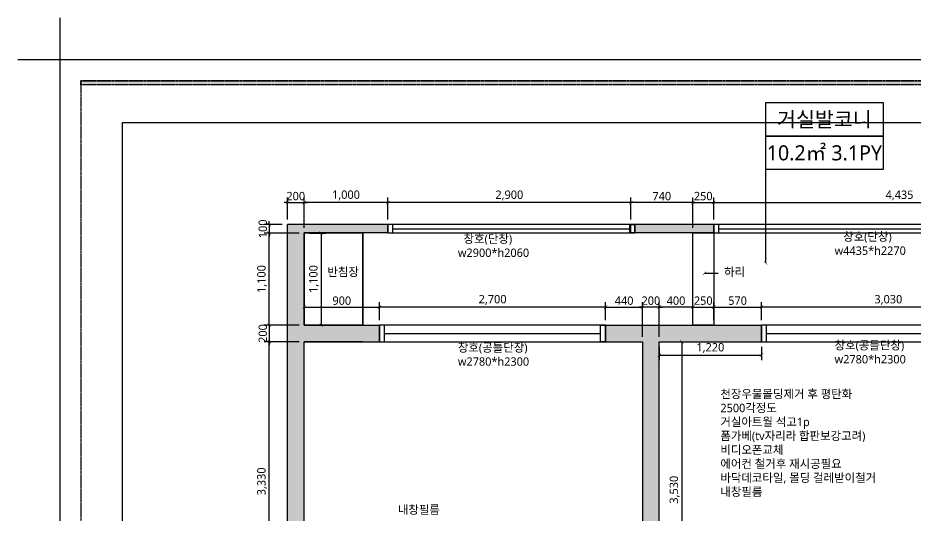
# Model space of a CAD drawing. Header units: millimetres. Extents: x 0 to 460473, y -68369 to 85219.
# Drawn here: x 283049 to 293759, y 35436 to 41370 of the extents above; entities that cross this region are included whole.
import ezdxf
from ezdxf.enums import TextEntityAlignment as Align

# ---------------------------------------------------------------- set-up
doc = ezdxf.new("R2010")
doc.units = ezdxf.units.MM
doc.header["$LTSCALE"] = 50
doc.linetypes.add('HIDDEN2', pattern=[0.1875, 0.125, -0.0625])
doc.layers.add('00', color=7, linetype='Continuous', lineweight=0)
for name, color, linetype in [('DIM', 7, 'Continuous'), ('FORM(YOURNAME)-11', 1, 'Continuous'), ('fur', 6, 'Continuous'), ('ha', 8, 'Continuous'), ('hid', 8, 'HIDDEN2'), ('text', 7, 'Continuous'), ('wall', 2, 'Continuous'), ('win', 4, 'Continuous')]:
    doc.layers.add(name, color=color, linetype=linetype)
doc.styles.add('N 맑은고딕', font='malgun.ttf')
doc.styles.add('NEW 맑은고딕', font='malgun.ttf')
doc.styles.add('맑은 고딕', font='malgun.ttf')
doc.dimstyles.new('DH IN40', dxfattribs={"dimscale": 40, "dimtxt": 2.5, "dimasz": 1, "dimexe": 1.5, "dimexo": 1.5, "dimtad": 1, "dimdec": 7, "dimlunit": 6, "dimtxsty": '맑은 고딕', "dimblk": 'ARCHTICK', "dimcen": 2.5, "dimclrd": 256, "dimclre": 256, "dimclrt": 256, "dimadec": 0, "dimazin": 0, "dimtfac": 1, "dimtdec": 7, "dimtix": 1, "dimtmove": 0, "dimatfit": 3, "dimldrblk": 'ARCHTICK', "dimfxl": 1, "dimtfillclr": 1, "dimlwd": -1, "dimlwe": -1, "dimarcsym": 0})

# ---------------------------------------------------------------- blocks, each defined once
blk = doc.blocks.new('FORM-PLAN')
at = {"layer": 'hid'}
h = blk.add_hatch(color=256, dxfattribs=at)
h.dxf.hatch_style = 1
h.paths.add_polyline_path([(-71444, 55115), (10556, 55115), (10556, 54915), (-71444, 54915)])
h.paths.add_polyline_path([(-71444, -2085), (10556, -2085), (10556, -2285), (-71444, -2285)])
at = {"layer": 'Defpoints', "color": 1}
blk.add_lwpolyline([(-72444, 58115), (-72444, 56115), (-74444, 56115)], dxfattribs=at)
at = {"layer": 'Defpoints', "color": 158}
blk.add_lwpolyline([(-69444, 53115), (-64, 53115), (-64, 1215), (-69444, 1215)], close=True, dxfattribs=at)
at = {"layer": 'FORM(YOURNAME)-11', "color": 250}
blk.add_lwpolyline([(-72444, -3285), (11556, -3285), (11556, 56115), (-72444, 56115)], close=True, dxfattribs=at)
at = {"layer": 'hid'}
blk.add_lwpolyline([(-71444, 55115), (10556, 55115), (10556, 54915), (-71444, 54915)], close=True, dxfattribs=at)
at = {"layer": 'hid', "color": 158}
blk.add_lwpolyline([(-71444, -2285), (10556, -2285), (10556, 55115), (-71444, 55115)], close=True, dxfattribs=at)
at = {"layer": '00', "style": 'NEW 맑은고딕'}
for tag, p in [('1', (9905, 18188)), ('2', (9905, 17544)), ('3', (9905, 16257)), ('4', (9905, 14326)), ('5', (9905, 12009)), ('6', (9905, 9757)), ('7', (9905, 7504)), ('8', (9905, 5252)), ('9', (9905, 2999)), ('10', (5655, 811)), ('11', (9905, 747)), ('12', (5655, -1441)), ('13', (9905, -1441))]:
    blk.add_attdef(tag, text='', height=520, dxfattribs=at).set_placement(p, align=Align.MIDDLE_RIGHT)
blk = doc.blocks.new('_ArchTick')
at = {"color": 0, "linetype": 'ByBlock', "const_width": 0.15}
blk.add_lwpolyline([(-0.5, -0.5), (0.5, 0.5)], dxfattribs=at)
blk = doc.blocks.new('A$C12b52551')
at = {"layer": 'text'}
for points in [[(0, 800), (1400, 800), (1400, 400), (0, 400)], [(0, 400), (1400, 400), (1400, 0), (0, 0)]]:
    blk.add_lwpolyline(points, close=True, dxfattribs=at)
at = {"layer": 'text', "style": 'NEW 맑은고딕'}
for tag, p in [('공간', (700, 600)), ('현재', (700, 200))]:
    blk.add_attdef(tag, text='', height=180, dxfattribs=at).set_placement(p, align=Align.MIDDLE_CENTER)
blk = doc.blocks.new('*D72')
at = {"layer": 'Defpoints', "color": 0, "transparency": 16777216}
for p in [(290705, 37503), (291925, 37503), (291925, 37345)]:
    blk.add_point(p, dxfattribs=at)
at = {"layer": 'text', "transparency": 16777216}
for p, q in [((290705, 37443), (290705, 37285)), ((291925, 37443), (291925, 37285)), ((290705, 37345), (291925, 37345))]:
    blk.add_line(p, q, dxfattribs=at)
at = {"layer": 'text', "transparency": 16777216, "xscale": 40, "yscale": 40, "zscale": 40, "rotation": 180}
blk.add_blockref('_ArchTick', (290705, 37345), dxfattribs=at)
at = {"layer": 'text', "transparency": 16777216, "xscale": 40, "yscale": 40, "zscale": 40}
blk.add_blockref('_ArchTick', (291925, 37345), dxfattribs=at)
at = {"layer": 'text', "transparency": 16777216, "insert": (291315, 37430), "char_height": 100, "attachment_point": 5, "style": '맑은 고딕'}
blk.add_mtext('1,220', dxfattribs=at)
blk = doc.blocks.new('*U5')
at = {"layer": 'win', "linetype": 'Continuous'}
blk.add_line((60, 150), (2890, 150), dxfattribs=at)
for points in [[(0, 100), (2950, 100), (2950, 200), (0, 200)], [(0, 100), (60, 100), (60, 200), (0, 200)], [(2950, 100), (2890, 100), (2890, 200), (2950, 200)]]:
    blk.add_lwpolyline(points, close=True, dxfattribs=at)
blk = doc.blocks.new('*U7')
at = {"layer": 'win', "linetype": 'Continuous'}
blk.add_line((60, 150), (4375, 150), dxfattribs=at)
for points in [[(0, 100), (4435, 100), (4435, 200), (0, 200)], [(0, 100), (60, 100), (60, 200), (0, 200)], [(4435, 100), (4375, 100), (4375, 200), (4435, 200)]]:
    blk.add_lwpolyline(points, close=True, dxfattribs=at)
blk = doc.blocks.new('*U60')
at = {"layer": 'win', "linetype": 'Continuous'}
blk.add_line((60, 100), (2970, 100), dxfattribs=at)
for points in [[(0, 0), (3030, 0), (3030, 200), (0, 200)], [(0, 0), (60, 0), (60, 200), (0, 200)], [(3030, 0), (2970, 0), (2970, 200), (3030, 200)]]:
    blk.add_lwpolyline(points, close=True, dxfattribs=at)
blk = doc.blocks.new('*U61')
at = {"layer": 'win', "linetype": 'Continuous'}
blk.add_line((60, 100), (2640, 100), dxfattribs=at)
for points in [[(0, 0), (2700, 0), (2700, 200), (0, 200)], [(0, 0), (60, 0), (60, 200), (0, 200)], [(2700, 0), (2640, 0), (2640, 200), (2700, 200)]]:
    blk.add_lwpolyline(points, close=True, dxfattribs=at)
blk = doc.blocks.new('*D206')
at = {"layer": 'Defpoints', "color": 0, "transparency": 16777216}
for p in [(286465, 39166), (286265, 38903), (286465, 38803)]:
    blk.add_point(p, dxfattribs=at)
at = {"layer": 'text', "transparency": 16777216}
for p, q in [((286265, 38963), (286265, 39226)), ((286465, 38863), (286465, 39226)), ((286265, 39166), (286225, 39166)), ((286265, 39166), (286465, 39166)), ((286465, 39166), (286505, 39166))]:
    blk.add_line(p, q, dxfattribs=at)
at = {"layer": 'text', "transparency": 16777216, "xscale": 40, "yscale": 40, "zscale": 40}
blk.add_blockref('_ArchTick', (286265, 39166), dxfattribs=at)
at = {"layer": 'text', "transparency": 16777216, "xscale": 40, "yscale": 40, "zscale": 40, "rotation": 180}
blk.add_blockref('_ArchTick', (286465, 39166), dxfattribs=at)
at = {"layer": 'text', "transparency": 16777216, "insert": (286365, 39243), "char_height": 100, "attachment_point": 5, "style": '맑은 고딕'}
blk.add_mtext('200', dxfattribs=at)
blk = doc.blocks.new('*D207')
at = {"layer": 'Defpoints', "color": 0, "transparency": 16777216}
for p in [(286465, 39166), (287465, 38903), (286465, 38803)]:
    blk.add_point(p, dxfattribs=at)
at = {"layer": 'text', "transparency": 16777216}
for p, q in [((286465, 38863), (286465, 39226)), ((287465, 38963), (287465, 39226)), ((287465, 39166), (286465, 39166))]:
    blk.add_line(p, q, dxfattribs=at)
at = {"layer": 'text', "transparency": 16777216, "xscale": 40, "yscale": 40, "zscale": 40, "rotation": 180}
blk.add_blockref('_ArchTick', (286465, 39166), dxfattribs=at)
at = {"layer": 'text', "transparency": 16777216, "xscale": 40, "yscale": 40, "zscale": 40}
blk.add_blockref('_ArchTick', (287465, 39166), dxfattribs=at)
at = {"layer": 'text', "transparency": 16777216, "insert": (286965, 39252), "char_height": 100, "attachment_point": 5, "style": '맑은 고딕'}
blk.add_mtext('1,000', dxfattribs=at)
blk = doc.blocks.new('*D208')
at = {"layer": 'Defpoints', "color": 0, "transparency": 16777216}
for p in [(287465, 39166), (287465, 38903), (290365, 38903)]:
    blk.add_point(p, dxfattribs=at)
at = {"layer": 'text', "transparency": 16777216}
for p, q in [((287465, 38963), (287465, 39226)), ((290365, 38963), (290365, 39226)), ((290365, 39166), (287465, 39166))]:
    blk.add_line(p, q, dxfattribs=at)
at = {"layer": 'text', "transparency": 16777216, "xscale": 40, "yscale": 40, "zscale": 40, "rotation": 180}
blk.add_blockref('_ArchTick', (287465, 39166), dxfattribs=at)
at = {"layer": 'text', "transparency": 16777216, "xscale": 40, "yscale": 40, "zscale": 40}
blk.add_blockref('_ArchTick', (290365, 39166), dxfattribs=at)
at = {"layer": 'text', "transparency": 16777216, "insert": (288915, 39251), "char_height": 100, "attachment_point": 5, "style": '맑은 고딕'}
blk.add_mtext('2,900', dxfattribs=at)
blk = doc.blocks.new('*D209')
at = {"layer": 'Defpoints', "color": 0, "transparency": 16777216}
for p in [(290365, 39166), (290365, 38903), (291105, 38803)]:
    blk.add_point(p, dxfattribs=at)
at = {"layer": 'text', "transparency": 16777216}
for p, q in [((290365, 38963), (290365, 39226)), ((291105, 38863), (291105, 39226)), ((291105, 39166), (290365, 39166))]:
    blk.add_line(p, q, dxfattribs=at)
at = {"layer": 'text', "transparency": 16777216, "xscale": 40, "yscale": 40, "zscale": 40, "rotation": 180}
blk.add_blockref('_ArchTick', (290365, 39166), dxfattribs=at)
at = {"layer": 'text', "transparency": 16777216, "xscale": 40, "yscale": 40, "zscale": 40}
blk.add_blockref('_ArchTick', (291105, 39166), dxfattribs=at)
at = {"layer": 'text', "transparency": 16777216, "insert": (290735, 39243), "char_height": 100, "attachment_point": 5, "style": '맑은 고딕'}
blk.add_mtext('740', dxfattribs=at)
blk = doc.blocks.new('*D210')
at = {"layer": 'Defpoints', "color": 0, "transparency": 16777216}
for p in [(291355, 39166), (291355, 38903), (291105, 38803)]:
    blk.add_point(p, dxfattribs=at)
at = {"layer": 'text', "transparency": 16777216}
for p, q in [((291105, 38863), (291105, 39226)), ((291355, 38963), (291355, 39226)), ((291105, 39166), (291065, 39166)), ((291105, 39166), (291355, 39166)), ((291355, 39166), (291395, 39166))]:
    blk.add_line(p, q, dxfattribs=at)
at = {"layer": 'text', "transparency": 16777216, "xscale": 40, "yscale": 40, "zscale": 40}
blk.add_blockref('_ArchTick', (291105, 39166), dxfattribs=at)
at = {"layer": 'text', "transparency": 16777216, "xscale": 40, "yscale": 40, "zscale": 40, "rotation": 180}
blk.add_blockref('_ArchTick', (291355, 39166), dxfattribs=at)
at = {"layer": 'text', "transparency": 16777216, "insert": (291230, 39243), "char_height": 100, "attachment_point": 5, "style": '맑은 고딕'}
blk.add_mtext('250', dxfattribs=at)
blk = doc.blocks.new('*D201')
at = {"layer": 'Defpoints', "color": 0, "transparency": 16777216}
for p in [(295790, 39166), (291355, 38903), (295790, 38903)]:
    blk.add_point(p, dxfattribs=at)
at = {"layer": 'text', "transparency": 16777216}
for p, q in [((291355, 38963), (291355, 39226)), ((295790, 38963), (295790, 39226)), ((291355, 39166), (295790, 39166))]:
    blk.add_line(p, q, dxfattribs=at)
at = {"layer": 'text', "transparency": 16777216, "xscale": 40, "yscale": 40, "zscale": 40, "rotation": 180}
blk.add_blockref('_ArchTick', (291355, 39166), dxfattribs=at)
at = {"layer": 'text', "transparency": 16777216, "xscale": 40, "yscale": 40, "zscale": 40}
blk.add_blockref('_ArchTick', (295790, 39166), dxfattribs=at)
at = {"layer": 'text', "transparency": 16777216, "insert": (293573, 39251), "char_height": 100, "attachment_point": 5, "style": '맑은 고딕'}
blk.add_mtext('4,435', dxfattribs=at)
blk = doc.blocks.new('*D186')
at = {"layer": 'Defpoints', "color": 0, "transparency": 16777216}
for p in [(287365, 37919), (287365, 37703), (290065, 37703)]:
    blk.add_point(p, dxfattribs=at)
at = {"layer": 'text', "transparency": 16777216}
for p, q in [((287365, 37763), (287365, 37979)), ((290065, 37919), (287365, 37919)), ((290065, 37763), (290065, 37979))]:
    blk.add_line(p, q, dxfattribs=at)
at = {"layer": 'text', "transparency": 16777216, "xscale": 40, "yscale": 40, "zscale": 40, "rotation": 180}
blk.add_blockref('_ArchTick', (287365, 37919), dxfattribs=at)
at = {"layer": 'text', "transparency": 16777216, "xscale": 40, "yscale": 40, "zscale": 40}
blk.add_blockref('_ArchTick', (290065, 37919), dxfattribs=at)
at = {"layer": 'text', "transparency": 16777216, "insert": (288715, 38004), "char_height": 100, "attachment_point": 5, "style": '맑은 고딕'}
blk.add_mtext('2,700', dxfattribs=at)
blk = doc.blocks.new('*D187')
at = {"layer": 'Defpoints', "color": 0, "transparency": 16777216}
for p in [(290505, 37919), (290065, 37703), (290505, 37503)]:
    blk.add_point(p, dxfattribs=at)
at = {"layer": 'text', "transparency": 16777216}
for p, q in [((290065, 37763), (290065, 37979)), ((290065, 37919), (290505, 37919)), ((290505, 37563), (290505, 37979))]:
    blk.add_line(p, q, dxfattribs=at)
at = {"layer": 'text', "transparency": 16777216, "xscale": 40, "yscale": 40, "zscale": 40, "rotation": 180}
blk.add_blockref('_ArchTick', (290065, 37919), dxfattribs=at)
at = {"layer": 'text', "transparency": 16777216, "xscale": 40, "yscale": 40, "zscale": 40}
blk.add_blockref('_ArchTick', (290505, 37919), dxfattribs=at)
at = {"layer": 'text', "transparency": 16777216, "insert": (290285, 37995), "char_height": 100, "attachment_point": 5, "style": '맑은 고딕'}
blk.add_mtext('440', dxfattribs=at)
blk = doc.blocks.new('*D175')
at = {"layer": 'Defpoints', "color": 0, "transparency": 16777216}
for p in [(290505, 37919), (290505, 37503), (290705, 37503)]:
    blk.add_point(p, dxfattribs=at)
at = {"layer": 'text', "transparency": 16777216}
for p, q in [((290505, 37919), (290465, 37919)), ((290505, 37563), (290505, 37979)), ((290705, 37919), (290505, 37919)), ((290705, 37563), (290705, 37979)), ((290705, 37919), (290745, 37919))]:
    blk.add_line(p, q, dxfattribs=at)
at = {"layer": 'text', "transparency": 16777216, "xscale": 40, "yscale": 40, "zscale": 40}
blk.add_blockref('_ArchTick', (290505, 37919), dxfattribs=at)
at = {"layer": 'text', "transparency": 16777216, "xscale": 40, "yscale": 40, "zscale": 40, "rotation": 180}
blk.add_blockref('_ArchTick', (290705, 37919), dxfattribs=at)
at = {"layer": 'text', "transparency": 16777216, "insert": (290605, 37995), "char_height": 100, "attachment_point": 5, "style": '맑은 고딕'}
blk.add_mtext('200', dxfattribs=at)
blk = doc.blocks.new('*D176')
at = {"layer": 'Defpoints', "color": 0, "transparency": 16777216}
for p in [(290705, 37919), (291105, 37703), (290705, 37503)]:
    blk.add_point(p, dxfattribs=at)
at = {"layer": 'text', "transparency": 16777216}
for p, q in [((290705, 37563), (290705, 37979)), ((291105, 37919), (290705, 37919)), ((291105, 37763), (291105, 37979))]:
    blk.add_line(p, q, dxfattribs=at)
at = {"layer": 'text', "transparency": 16777216, "xscale": 40, "yscale": 40, "zscale": 40, "rotation": 180}
blk.add_blockref('_ArchTick', (290705, 37919), dxfattribs=at)
at = {"layer": 'text', "transparency": 16777216, "xscale": 40, "yscale": 40, "zscale": 40}
blk.add_blockref('_ArchTick', (291105, 37919), dxfattribs=at)
at = {"layer": 'text', "transparency": 16777216, "insert": (290905, 37995), "char_height": 100, "attachment_point": 5, "style": '맑은 고딕'}
blk.add_mtext('400', dxfattribs=at)
blk = doc.blocks.new('*D177')
at = {"layer": 'Defpoints', "color": 0, "transparency": 16777216}
for p in [(291355, 37919), (291105, 37703), (291355, 37703)]:
    blk.add_point(p, dxfattribs=at)
at = {"layer": 'text', "transparency": 16777216}
for p, q in [((291105, 37919), (291065, 37919)), ((291105, 37763), (291105, 37979)), ((291105, 37919), (291355, 37919)), ((291355, 37763), (291355, 37979)), ((291355, 37919), (291395, 37919))]:
    blk.add_line(p, q, dxfattribs=at)
at = {"layer": 'text', "transparency": 16777216, "xscale": 40, "yscale": 40, "zscale": 40}
blk.add_blockref('_ArchTick', (291105, 37919), dxfattribs=at)
at = {"layer": 'text', "transparency": 16777216, "xscale": 40, "yscale": 40, "zscale": 40, "rotation": 180}
blk.add_blockref('_ArchTick', (291355, 37919), dxfattribs=at)
at = {"layer": 'text', "transparency": 16777216, "insert": (291230, 37995), "char_height": 100, "attachment_point": 5, "style": '맑은 고딕'}
blk.add_mtext('250', dxfattribs=at)
blk = doc.blocks.new('*D178')
at = {"layer": 'Defpoints', "color": 0, "transparency": 16777216}
for p in [(291925, 37919), (291355, 37703), (291925, 37703)]:
    blk.add_point(p, dxfattribs=at)
at = {"layer": 'text', "transparency": 16777216}
for p, q in [((291355, 37763), (291355, 37979)), ((291355, 37919), (291925, 37919)), ((291925, 37763), (291925, 37979))]:
    blk.add_line(p, q, dxfattribs=at)
at = {"layer": 'text', "transparency": 16777216, "xscale": 40, "yscale": 40, "zscale": 40, "rotation": 180}
blk.add_blockref('_ArchTick', (291355, 37919), dxfattribs=at)
at = {"layer": 'text', "transparency": 16777216, "xscale": 40, "yscale": 40, "zscale": 40}
blk.add_blockref('_ArchTick', (291925, 37919), dxfattribs=at)
at = {"layer": 'text', "transparency": 16777216, "insert": (291640, 37995), "char_height": 100, "attachment_point": 5, "style": '맑은 고딕'}
blk.add_mtext('570', dxfattribs=at)
blk = doc.blocks.new('*D179')
at = {"layer": 'Defpoints', "color": 0, "transparency": 16777216}
for p in [(291925, 37919), (291925, 37703), (294955, 37703)]:
    blk.add_point(p, dxfattribs=at)
at = {"layer": 'text', "transparency": 16777216}
for p, q in [((291925, 37763), (291925, 37979)), ((294955, 37919), (291925, 37919)), ((294955, 37763), (294955, 37979))]:
    blk.add_line(p, q, dxfattribs=at)
at = {"layer": 'text', "transparency": 16777216, "xscale": 40, "yscale": 40, "zscale": 40, "rotation": 180}
blk.add_blockref('_ArchTick', (291925, 37919), dxfattribs=at)
at = {"layer": 'text', "transparency": 16777216, "xscale": 40, "yscale": 40, "zscale": 40}
blk.add_blockref('_ArchTick', (294955, 37919), dxfattribs=at)
at = {"layer": 'text', "transparency": 16777216, "insert": (293440, 38004), "char_height": 100, "attachment_point": 5, "style": '맑은 고딕'}
blk.add_mtext('3,030', dxfattribs=at)
blk = doc.blocks.new('*D227')
at = {"layer": 'Defpoints', "color": 0, "transparency": 16777216}
for p in [(286049, 37503), (286465, 37503), (286465, 34173)]:
    blk.add_point(p, dxfattribs=at)
at = {"layer": 'text', "transparency": 16777216}
for p, q in [((286405, 37503), (285989, 37503)), ((286049, 34173), (286049, 37503)), ((286405, 34173), (285989, 34173))]:
    blk.add_line(p, q, dxfattribs=at)
at = {"layer": 'text', "transparency": 16777216, "xscale": 40, "yscale": 40, "zscale": 40}
for p, rotation in [((286049, 37503), 90), ((286049, 34173), 270)]:
    blk.add_blockref('_ArchTick', p, dxfattribs=dict(at, rotation=rotation))
at = {"layer": 'text', "transparency": 16777216, "insert": (285964, 35838), "char_height": 100, "attachment_point": 5, "rotation": 90, "style": '맑은 고딕'}
blk.add_mtext('3,330', dxfattribs=at)
blk = doc.blocks.new('*D197')
at = {"layer": 'Defpoints', "color": 0, "transparency": 16777216}
for p in [(286465, 37703), (286049, 37503), (286465, 37503)]:
    blk.add_point(p, dxfattribs=at)
at = {"layer": 'text', "transparency": 16777216}
for p, q in [((286405, 37703), (285989, 37703)), ((286049, 37703), (286049, 37743)), ((286049, 37703), (286049, 37503)), ((286405, 37503), (285989, 37503)), ((286049, 37503), (286049, 37463))]:
    blk.add_line(p, q, dxfattribs=at)
at = {"layer": 'text', "transparency": 16777216, "xscale": 40, "yscale": 40, "zscale": 40}
for p, rotation in [((286049, 37703), 270), ((286049, 37503), 90)]:
    blk.add_blockref('_ArchTick', p, dxfattribs=dict(at, rotation=rotation))
at = {"layer": 'text', "transparency": 16777216, "insert": (285972, 37603), "char_height": 100, "attachment_point": 5, "rotation": 90, "style": '맑은 고딕'}
blk.add_mtext('200', dxfattribs=at)
blk = doc.blocks.new('*D198')
at = {"layer": 'Defpoints', "color": 0, "transparency": 16777216}
for p in [(286049, 38803), (286465, 38803), (286465, 37703)]:
    blk.add_point(p, dxfattribs=at)
at = {"layer": 'text', "transparency": 16777216}
for p, q in [((286405, 38803), (285989, 38803)), ((286049, 37703), (286049, 38803)), ((286405, 37703), (285989, 37703))]:
    blk.add_line(p, q, dxfattribs=at)
at = {"layer": 'text', "transparency": 16777216, "xscale": 40, "yscale": 40, "zscale": 40}
for p, rotation in [((286049, 38803), 90), ((286049, 37703), 270)]:
    blk.add_blockref('_ArchTick', p, dxfattribs=dict(at, rotation=rotation))
at = {"layer": 'text', "transparency": 16777216, "insert": (285964, 38253), "char_height": 100, "attachment_point": 5, "rotation": 90, "style": '맑은 고딕'}
blk.add_mtext('1,100', dxfattribs=at)
blk = doc.blocks.new('*D199')
at = {"layer": 'Defpoints', "color": 0, "transparency": 16777216}
for p in [(286265, 38903), (286049, 38803), (286465, 38803)]:
    blk.add_point(p, dxfattribs=at)
at = {"layer": 'text', "transparency": 16777216}
for p, q in [((286205, 38903), (285989, 38903)), ((286049, 38903), (286049, 38943)), ((286049, 38903), (286049, 38803)), ((286405, 38803), (285989, 38803)), ((286049, 38803), (286049, 38763))]:
    blk.add_line(p, q, dxfattribs=at)
at = {"layer": 'text', "transparency": 16777216, "xscale": 40, "yscale": 40, "zscale": 40}
for p, rotation in [((286049, 38903), 270), ((286049, 38803), 90)]:
    blk.add_blockref('_ArchTick', p, dxfattribs=dict(at, rotation=rotation))
at = {"layer": 'text', "transparency": 16777216, "insert": (285972, 38853), "char_height": 100, "attachment_point": 5, "rotation": 90, "style": '맑은 고딕'}
blk.add_mtext('100', dxfattribs=at)
blk = doc.blocks.new('*D229')
at = {"layer": 'Defpoints', "color": 0, "transparency": 16777216}
for p in [(290705, 37503), (290705, 33973), (290973, 33973)]:
    blk.add_point(p, dxfattribs=at)
at = {"layer": 'text', "transparency": 16777216}
for p, q in [((290765, 37503), (291033, 37503)), ((290973, 37503), (290973, 33973)), ((290765, 33973), (291033, 33973))]:
    blk.add_line(p, q, dxfattribs=at)
at = {"layer": 'text', "transparency": 16777216, "xscale": 40, "yscale": 40, "zscale": 40}
for p, rotation in [((290973, 37503), 90), ((290973, 33973), 270)]:
    blk.add_blockref('_ArchTick', p, dxfattribs=dict(at, rotation=rotation))
at = {"layer": 'text', "transparency": 16777216, "insert": (290888, 35738), "char_height": 100, "attachment_point": 5, "rotation": 90, "style": '맑은 고딕'}
blk.add_mtext('3,530', dxfattribs=at)
blk = doc.blocks.new('*D195')
at = {"layer": 'Defpoints', "color": 0, "transparency": 16777216}
for p in [(287365, 37919), (286465, 37703), (287365, 37703)]:
    blk.add_point(p, dxfattribs=at)
at = {"layer": 'text', "transparency": 16777216}
for p, q in [((286465, 37763), (286465, 37979)), ((286465, 37919), (287365, 37919)), ((287365, 37763), (287365, 37979))]:
    blk.add_line(p, q, dxfattribs=at)
at = {"layer": 'text', "transparency": 16777216, "xscale": 40, "yscale": 40, "zscale": 40, "rotation": 180}
blk.add_blockref('_ArchTick', (286465, 37919), dxfattribs=at)
at = {"layer": 'text', "transparency": 16777216, "xscale": 40, "yscale": 40, "zscale": 40}
blk.add_blockref('_ArchTick', (287365, 37919), dxfattribs=at)
at = {"layer": 'text', "transparency": 16777216, "insert": (286915, 37995), "char_height": 100, "attachment_point": 5, "style": '맑은 고딕'}
blk.add_mtext('900', dxfattribs=at)
blk = doc.blocks.new('*D163')
at = {"layer": 'Defpoints', "color": 0, "transparency": 16777216}
for p in [(286465, 38803), (286465, 37703), (286670, 37703)]:
    blk.add_point(p, dxfattribs=at)
at = {"layer": 'DIM', "transparency": 16777216}
for p, q in [((286525, 38803), (286730, 38803)), ((286670, 38803), (286670, 37703)), ((286525, 37703), (286730, 37703))]:
    blk.add_line(p, q, dxfattribs=at)
at = {"layer": 'DIM', "transparency": 16777216, "xscale": 40, "yscale": 40, "zscale": 40}
for p, rotation in [((286670, 38803), 90), ((286670, 37703), 270)]:
    blk.add_blockref('_ArchTick', p, dxfattribs=dict(at, rotation=rotation))
at = {"layer": 'DIM', "transparency": 16777216, "insert": (286584, 38253), "char_height": 100, "attachment_point": 5, "rotation": 90, "style": '맑은 고딕'}
blk.add_mtext('1,100', dxfattribs=at)

msp = doc.modelspace()

# ---------------------------------------------------------------- hatches: boundary and pattern name
at = {"layer": 'ha'}
h = msp.add_hatch(color=256, dxfattribs=at)
h.dxf.hatch_style = 1
h.paths.add_polyline_path([(295620.05361322, 31168.14407791), (295620.05361322, 32938.14407791), (295420.05361322, 32938.14407791), (295420.05361322, 31168.14407791), (294820.05361322, 31168.14407791), (294820.05361322, 30968.14407791), (297890.05361322, 30968.14407791), (297890.05361322, 32738.14407791), (298490.05361322, 32743.14407791), (298490.05361322, 34518.14407791), (299275.05361322, 34518.14407791), (299275.05361322, 38903.14407791), (298190.05361322, 38903.14407791), (298190.05361322, 38803.14407791), (299075.05361322, 38803.14407791), (299075.05361322, 37703.14407791), (298410.05361322, 37703.14407791), (298410.05361322, 37503.14407791), (299075.05361322, 37503.14407791), (299075.05361322, 34718.14407791), (296990.05361322, 34718.14407791), (296990.05361322, 34518.14407791), (298290.05361322, 34518.14407791), (298290.05361322, 33318.14407791), (296410.05361322, 33318.14407791), (296410.05361322, 32738.14407791), (297790.05361322, 32738.14407791), (297790.05361322, 31168.14407791)])
h.paths.add_polyline_path([(295790.05361322, 38903.14407791), (295790.05361322, 38803.14407791), (295790.05361322, 37703.14407791), (294955.05361322, 37703.14407791), (294955.05361322, 37503.14407791), (295790.05361322, 37503.14407791), (295790.05361322, 34518.14407791), (295990.05361322, 34518.14407791), (295990.05361322, 34718.14407791), (295990.05361322, 38903.14407791)], flags=17)
h.paths.add_polyline_path([(290065.05361322, 37703.14407791), (290065.05361322, 37503.14407791), (290505.05361322, 37503.14407791), (290505.05361322, 33973.14407791), (290705.05361322, 33973.14407791), (290705.05361322, 37503.14407791), (291925.05361322, 37503.14407791), (291925.05361322, 37703.14407791)])
h.paths.add_polyline_path([(290415.4581109, 38903.14407791), (290415.4581109, 38803.14407791), (291355.05361322, 38803.14407791), (291355.05361322, 38903.14407791)])
h.paths.add_polyline_path([(288185.05361322, 34173.14407791), (288185.05361322, 33973.14407791), (288385.05361322, 33973.14407791), (288385.05361322, 32553.14407791), (287125.05361322, 32553.14407791), (287125.05361322, 33973.14407791), (287365.05361322, 33973.14407791), (287365.05361322, 34173.14407791), (286465.05361322, 34173.14407791), (286465.05361322, 37503.14407791), (287365.05361322, 37503.14407791), (287365.05361322, 37703.14407791), (286465.05361322, 37703.14407791), (286465.05361322, 38803.14407791), (287465.05361322, 38803.14407791), (287465.05361322, 38903.14407791), (286265.05361322, 38903.14407791), (286265.05361322, 33973.14407791), (286945.05361322, 33973.14407791), (286945.05361322, 28048.14407791), (287840.05361322, 28048.14407791), (287840.05361322, 28148.14407791), (287145.05361322, 28148.14407791), (287145.05361322, 29348.14407791), (287840.05361322, 29348.14407791), (287840.05361322, 29553.14407791), (287145.05361322, 29553.14407791), (287145.05361322, 32303.14407791), (289285.05361322, 32303.14407791), (289285.05361322, 32553.14407791), (288585.05361322, 32553.14407791), (288585.05361322, 33973.14407791), (289505.05361322, 33973.14407791), (289505.05361322, 34173.14407791)])

# ---------------------------------------------------------------- linework, layer by layer
msp.add_lwpolyline([(286465.05361322, 37703.14407791), (287165.05361322, 37703.14407791), (287165.05361322, 38803.14407791), (286465.05361322, 38803.14407791)], close=True)
at = {"layer": 'fur'}
msp.add_lwpolyline([(286465.05361322, 38803.14407791), (287165.05361322, 38803.14407791), (287165.05361322, 37703.14407791), (286465.05361322, 37703.14407791)], close=True, dxfattribs=at)
msp.add_lwpolyline([(287165.05361322, 37503.14407791), (286465.05361322, 37503.14407791)], dxfattribs=at)
at = {"layer": 'hid'}
msp.add_lwpolyline([(291105.05361322, 37703.14407791), (291105.05361322, 38803.14407791), (291355.05361322, 38803.14407791), (291355.05361322, 37703.14407791)], close=True, dxfattribs=at)
at = {"layer": 'wall'}
for p, q in [((287465.05361322, 38903.14407791), (286265.05361322, 38903.14407791)), ((286265.05361322, 33973.14407791), (286265.05361322, 38903.14407791)), ((287465.05361322, 38803.14407791), (287465.05361322, 38903.14407791)), ((291355.05361322, 38903.14407791), (290365.05361322, 38903.14407791)), ((290365.05361322, 38803.14407791), (290365.05361322, 38903.14407791)), ((291355.05361322, 38803.14407791), (291355.05361322, 38903.14407791)), ((286465.05361322, 37703.14407791), (286465.05361322, 38803.14407791)), ((287465.05361322, 38803.14407791), (286465.05361322, 38803.14407791)), ((291355.05361322, 38803.14407791), (290365.05361322, 38803.14407791)), ((286465.05361322, 37703.14407791), (287365.05361322, 37703.14407791)), ((287365.05361322, 37503.14407791), (287365.05361322, 37703.14407791)), ((290065.05361322, 37703.14407791), (291925.05361322, 37703.14407791)), ((290065.05361322, 37503.14407791), (290065.05361322, 37703.14407791)), ((291925.05361322, 37503.14407791), (291925.05361322, 37703.14407791)), ((286465.05361322, 37503.14407791), (287365.05361322, 37503.14407791)), ((286465.05361322, 34173.14407791), (286465.05361322, 37503.14407791)), ((290065.05361322, 37503.14407791), (290505.05361322, 37503.14407791)), ((290505.05361322, 37503.14407791), (290505.05361322, 33973.14407791)), ((290705.05361322, 37503.14407791), (291925.05361322, 37503.14407791)), ((290705.05361322, 33973.14407791), (290705.05361322, 37503.14407791))]:
    msp.add_line(p, q, dxfattribs=at)

# ---------------------------------------------------------------- block references
at = {"xscale": 0.2500000000000001, "yscale": 0.2500000000000001, "zscale": 0.2500000000000001}
msp.add_blockref('FORM-PLAN', (301659.62103197, 26841.61248151), dxfattribs=at)
at = {"layer": 'text'}
msp.add_blockref('A$C12b52551', (291976.61589103, 39559.99713094), dxfattribs=at).add_auto_attribs({'현재': '10.2㎡ 3.1PY', '공간': '거실발코니'})
at = {"layer": 'win', "linetype": 'Continuous'}
for name, p in [('*U5', (287465.05361322, 38703.14407791)), ('*U7', (291355.05361322, 38703.14407791)), ('*U61', (287365.05361322, 37503.14407791)), ('*U60', (291925.05361322, 37503.14407791))]:
    msp.add_blockref(name, p, dxfattribs=at)

# ---------------------------------------------------------------- texts
at = {"layer": 'text', "char_height": 100, "attachment_point": 1, "style": 'N 맑은고딕'}
for s, width, gutter_width, heights, insert in [('  창호(단창)\\Pw2900*h2060', 2503.2681092748, 500, [0], (288300.96488681, 38783.98210665)), ('   창호(단창)\\Pw4435*h2270', 2503.2681092748, 500, [0], (292798.21520842, 38808.95220739)), ('반침장', 2503.2681092748, 500, [0], (286742.54222333, 38387.47734621)), ('하리', 2503.2681092748, 500, [0], (291478.52826769, 38388.32682582)), ('창호(공틀단창)\\Pw2780*h2300', 2503.2681092748, 500, [0], (288300.96488681, 37485.04605903)), ('창호(공틀단창)\\Pw2780*h2300', 2503.2681092748, 500, [0], (292798.21520842, 37512.60790381)), ('천장우물몰딩제거 후 평탄화 2500각정도\\P거실아트월 석고1p 폼가베(tv자리라 합판보강고려)\\P비디오폰교체\\P에어컨 철거후 재시공필요\\P바닥데코타일, 몰딩 걸레받이철거\\P내창필름', 1912.4487814118, 303.66652371, [2842.0037951], (291434.65727941, 36930.63544099)), ('내창필름\\P', 1287.3084902722, 0, [575.9488707], (287584.23794977, 35549.72000805))]:
    msp.add_mtext_dynamic_manual_height_columns(s, width=width, gutter_width=gutter_width, heights=heights, dxfattribs=dict(at, insert=insert))

# ---------------------------------------------------------------- dimensions: what is measured, and where the dimension line sits
at = {"layer": 'DIM'}
dim = msp.add_linear_dim(base=(286669.6491159708, 37703.1440779113), p1=(286465.0536132182, 38803.1440779111), p2=(286465.0536132181, 37703.1440779112), angle=90, dimstyle='DH IN40', dxfattribs=at)
dim.commit()
dim.dimension.update_dxf_attribs({"geometry": '*D163', "text_midpoint": (286584.3230290142, 38253.1440779111)})
at = {"layer": 'text'}
for base, p1, p2, picture, middle in [((286465.0536132182, 39166.404249127), (286265.0536132181, 38903.1440779111), (286465.0536132182, 38803.1440779111), '*D206', (286365.0536132181, 39243.0686513009)), ((286465.0536132182, 39166.404249127), (287465.0536132181, 38903.1440779111), (286465.0536132182, 38803.1440779111), '*D207', (286965.0536132181, 39251.7303360835)), ((287465.0536132181, 39166.404249127), (290365.0536132182, 38903.1440779111), (287465.0536132181, 38903.1440779111), '*D208', (288915.0536132181, 39251.4585969531)), ((290365.0536132182, 39166.404249127), (291105.0536132181, 38803.1440779111), (290365.0536132182, 38903.1440779111), '*D209', (290735.0536132181, 39243.0686513009)), ((291355.0536132181, 39166.404249127), (291105.0536132181, 38803.1440779111), (291355.0536132181, 38903.1440779111), '*D210', (291230.0536132181, 39243.0686513009)), ((295790.0536132181, 39166.404249127), (291355.0536132181, 38903.1440779111), (295790.0536132181, 38903.1440779111), '*D201', (293572.5536132181, 39251.4585969531)), ((287365.0536132181, 37918.777082713), (286465.0536132181, 37703.1440779112), (287365.0536132181, 37703.1440779112), '*D195', (286915.0536132181, 37995.4414848869)), ((287365.0536132181, 37918.777082713), (290065.0536132182, 37703.1440779111), (287365.0536132181, 37703.1440779112), '*D186', (288715.0536132181, 38003.8314305391)), ((290505.0536132181, 37918.777082713), (290065.0536132182, 37703.1440779111), (290505.0536132181, 37503.1440779111), '*D187', (290285.0536132181, 37995.4414848869)), ((290505.0536132181, 37918.777082713), (290705.0536132181, 37503.1440779111), (290505.0536132181, 37503.1440779111), '*D175', (290605.0536132181, 37995.4414848869)), ((290705.0536132181, 37918.777082713), (291105.0536132181, 37703.1440779111), (290705.0536132181, 37503.1440779111), '*D176', (290905.0536132181, 37995.4414848869)), ((291355.0536132181, 37918.777082713), (291105.0536132181, 37703.1440779111), (291355.0536132181, 37703.1440779111), '*D177', (291230.0536132181, 37995.4414848869)), ((291925.0536132181, 37918.777082713), (291355.0536132181, 37703.1440779111), (291925.0536132181, 37703.1440779111), '*D178', (291640.0536132181, 37995.4414848869)), ((291925.0536132181, 37918.777082713), (294955.0536132181, 37703.1440779111), (291925.0536132181, 37703.1440779111), '*D179', (293440.0536132181, 38003.8314305391)), ((291925.0536132181, 37344.6588747276), (290705.0536132181, 37503.1440779111), (291925.0536132181, 37503.1440779111), '*D72', (291315.0536132181, 37429.9849616841))]:
    dim = msp.add_linear_dim(base=base, p1=p1, p2=p2, dimstyle='DH IN40', dxfattribs=at)
    dim.commit()
    dim.dimension.update_dxf_attribs({"geometry": picture, "text_midpoint": middle})
for base, p1, p2, angle, picture, middle in [((286049.1270976856, 38803.1440779111), (286265.0536132181, 38903.1440779111), (286465.0536132182, 38803.1440779111), 270, '*D199', (285972.1909563813, 38853.144077911)), ((286049.1270976856, 38803.1440779111), (286465.0536132181, 37703.1440779112), (286465.0536132182, 38803.1440779111), 270, '*D198', (285963.801010729, 38253.1440779111)), ((286049.1270976856, 37503.1440779111), (286465.0536132181, 37703.1440779112), (286465.0536132181, 37503.1440779111), 270, '*D197', (285972.4626955117, 37603.1440779111)), ((286049.1270976856, 37503.1440779111), (286465.0536132181, 34173.1440779111), (286465.0536132181, 37503.1440779111), 270, '*D227', (285964.0727498595, 35838.144077911)), ((290972.8926014566, 33973.1440779111), (290705.0536132181, 37503.1440779111), (290705.0536132181, 33973.1440779111), 90, '*D229', (290887.8382536304, 35738.144077911))]:
    dim = msp.add_linear_dim(base=base, p1=p1, p2=p2, angle=angle, dimstyle='DH IN40', dxfattribs=at)
    dim.commit()
    dim.dimension.update_dxf_attribs({"geometry": picture, "text_midpoint": middle})

# ---------------------------------------------------------------- leaders
for points in [[(291976.61589103, 38447.09058126), (291976.61589103, 39559.99713094)], [(291245.46395392, 38321.99257667), (291408.60909032, 38321.99257667)]]:
    msp.add_leader(points, dimstyle='DH IN40', override={"dimgap": 0.625, "dimtad": 0}, dxfattribs=at)

doc.saveas('drawing.dxf')
